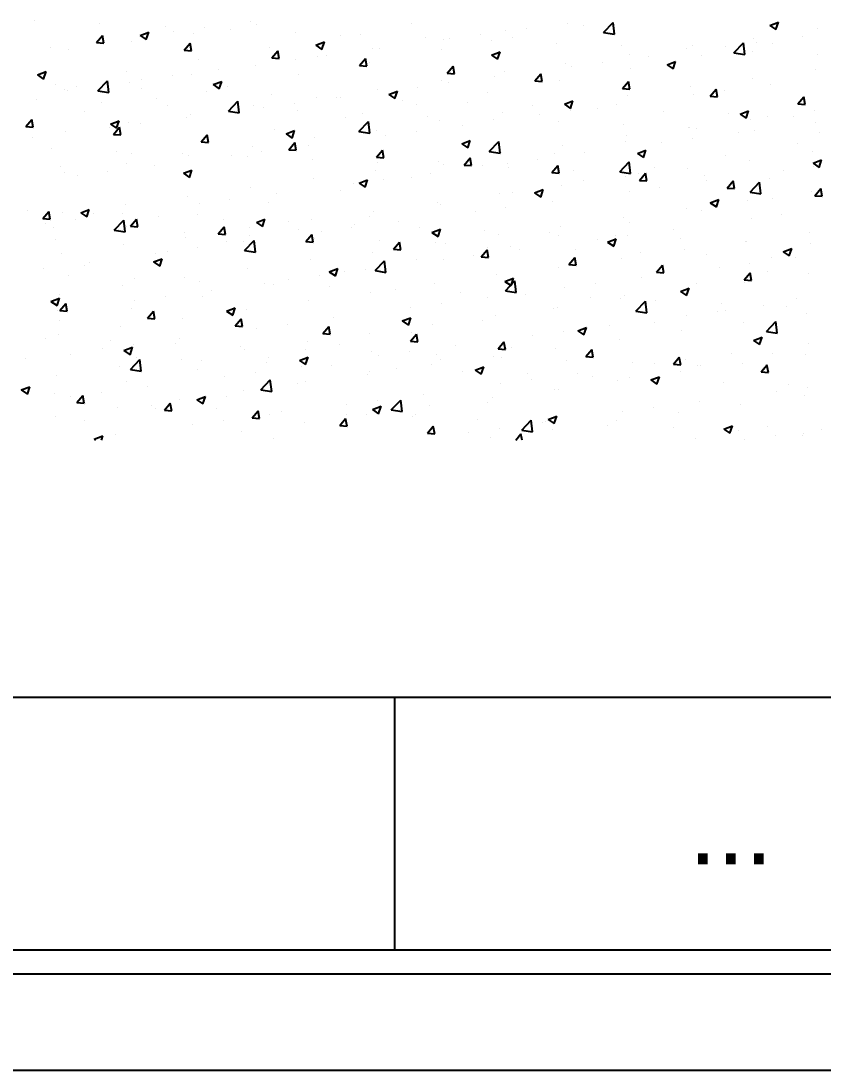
# Model space of a CAD drawing. Header units: millimetres. Extents: x 43168.9 to 43194.6, y -25545.1 to -25543.4.
# Drawn here: x 43181.2294 to 43181.3628, y -25544.97 to -25544.7956 of the extents above; entities that cross this region are included whole.
import ezdxf

# ---------------------------------------------------------------- set-up
doc = ezdxf.new("R2010")
doc.units = ezdxf.units.MM
doc.header["$LTSCALE"] = 200
doc.layers.add('pafta_sgh', color=11, linetype='Continuous')
doc.layers.add('tarama-zemin_sgh', color=197, linetype='Continuous')
doc.styles.add('antet', font='arial.ttf')

msp = doc.modelspace()

# ---------------------------------------------------------------- linework, layer by layer
at = {"layer": 'pafta_sgh'}
for p, q in [((43181.01588, -25544.908), (43185.37588, -25544.908)), ((43181.29154, -25544.908), (43181.29154, -25544.95)), ((43180.97588, -25544.95), (43185.33588, -25544.95)), ((43180.97188, -25544.954), (43185.33988, -25544.954)), ((43180.95588, -25544.97), (43185.35588, -25544.97))]:
    msp.add_line(p, q, dxfattribs=at)
at = {"layer": 'tarama-zemin_sgh'}
for p, q in [((43181.23167, -25544.7956), (43181.23167, -25544.7956)), ((43181.26759, -25544.79561), (43181.26759, -25544.79561)), ((43181.2944, -25544.79595), (43181.2944, -25544.79595)), ((43181.32027, -25544.79595), (43181.32027, -25544.79595)), ((43181.32627, -25544.79752), (43181.32785, -25544.79587)), ((43181.32807, -25544.7978), (43181.32785, -25544.79587)), ((43181.35391, -25544.79634), (43181.35534, -25544.79579)), ((43181.35492, -25544.79702), (43181.35534, -25544.7958)), ((43181.24252, -25544.79606), (43181.24252, -25544.79606)), ((43181.24923, -25544.79801), (43181.25066, -25544.79747)), ((43181.25024, -25544.79869), (43181.25066, -25544.79747)), ((43181.25336, -25544.79652), (43181.25336, -25544.79652)), ((43181.25481, -25544.79729), (43181.25481, -25544.79729)), ((43181.25802, -25544.79769), (43181.25802, -25544.79769)), ((43181.2599, -25544.79662), (43181.2599, -25544.79662)), ((43181.26421, -25544.79698), (43181.26421, -25544.79698)), ((43181.26857, -25544.79617), (43181.26857, -25544.79617)), ((43181.27506, -25544.79744), (43181.27506, -25544.79744)), ((43181.31001, -25544.79725), (43181.31001, -25544.79725)), ((43181.31348, -25544.79688), (43181.31348, -25544.79688)), ((43181.32297, -25544.79634), (43181.32297, -25544.79634)), ((43181.32627, -25544.79752), (43181.32807, -25544.7978)), ((43181.35391, -25544.79634), (43181.35492, -25544.79702)), ((43181.36183, -25544.79693), (43181.36183, -25544.79693)), ((43181.24198, -25544.79916), (43181.24296, -25544.79799)), ((43181.24198, -25544.79898), (43181.24198, -25544.79898)), ((43181.24198, -25544.79916), (43181.2432, -25544.79927)), ((43181.2432, -25544.79927), (43181.24296, -25544.79799)), ((43181.24775, -25544.79899), (43181.24775, -25544.79899)), ((43181.24923, -25544.79801), (43181.25024, -25544.79869)), ((43181.25656, -25544.80044), (43181.25754, -25544.79927)), ((43181.25777, -25544.80054), (43181.25754, -25544.79927)), ((43181.27843, -25544.79964), (43181.27986, -25544.79909)), ((43181.27945, -25544.80032), (43181.27986, -25544.79909)), ((43181.28255, -25544.79798), (43181.28255, -25544.79798)), ((43181.28591, -25544.79789), (43181.28591, -25544.79789)), ((43181.29675, -25544.79835), (43181.29675, -25544.79835)), ((43181.29958, -25544.79868), (43181.29958, -25544.79868)), ((43181.3007, -25544.79856), (43181.3007, -25544.79856)), ((43181.30578, -25544.79789), (43181.30578, -25544.79789)), ((43181.3076, -25544.79881), (43181.3076, -25544.79881)), ((43181.31112, -25544.79838), (43181.31112, -25544.79838)), ((43181.31845, -25544.79927), (43181.31845, -25544.79927)), ((43181.34795, -25544.80088), (43181.34954, -25544.79923)), ((43181.34976, -25544.80116), (43181.34953, -25544.79923)), ((43181.35128, -25544.79846), (43181.35128, -25544.79846)), ((43181.35167, -25544.79916), (43181.35167, -25544.79916)), ((43181.35443, -25544.79938), (43181.35443, -25544.79938)), ((43181.35937, -25544.79815), (43181.35937, -25544.79815)), ((43181.23428, -25544.8), (43181.23428, -25544.8)), ((43181.23732, -25544.80042), (43181.23732, -25544.80042)), ((43181.25656, -25544.80044), (43181.25777, -25544.80054)), ((43181.2707, -25544.80002), (43181.2707, -25544.80002)), ((43181.27113, -25544.80171), (43181.27211, -25544.80054)), ((43181.27235, -25544.80182), (43181.27211, -25544.80054)), ((43181.27843, -25544.79964), (43181.27945, -25544.80032)), ((43181.28786, -25544.80025), (43181.28786, -25544.80025)), ((43181.28902, -25544.8002), (43181.28902, -25544.8002)), ((43181.29927, -25544.80041), (43181.29927, -25544.80041)), ((43181.30764, -25544.80127), (43181.30906, -25544.80072)), ((43181.30865, -25544.80195), (43181.30906, -25544.80072)), ((43181.32929, -25544.79973), (43181.32929, -25544.79973)), ((43181.33058, -25544.80119), (43181.33058, -25544.80119)), ((43181.34014, -25544.80019), (43181.34014, -25544.80019)), ((43181.34101, -25544.79976), (43181.34101, -25544.79976)), ((43181.34658, -25544.79983), (43181.34658, -25544.79983)), ((43181.34795, -25544.80088), (43181.34976, -25544.80116)), ((43181.35099, -25544.80064), (43181.35099, -25544.80064)), ((43181.36184, -25544.8011), (43181.36184, -25544.8011)), ((43181.25885, -25544.80205), (43181.25885, -25544.80205)), ((43181.26833, -25544.80293), (43181.26833, -25544.80293)), ((43181.27113, -25544.80171), (43181.27235, -25544.80182)), ((43181.27508, -25544.80194), (43181.27508, -25544.80194)), ((43181.27876, -25544.8015), (43181.27876, -25544.8015)), ((43181.28017, -25544.80127), (43181.28017, -25544.80127)), ((43181.28571, -25544.80299), (43181.28669, -25544.80182)), ((43181.28571, -25544.80299), (43181.28692, -25544.80309)), ((43181.28692, -25544.80309), (43181.28669, -25544.80182)), ((43181.28742, -25544.80244), (43181.28742, -25544.80244)), ((43181.30764, -25544.80127), (43181.30865, -25544.80195)), ((43181.32003, -25544.80271), (43181.32003, -25544.80271)), ((43181.32605, -25544.80254), (43181.32605, -25544.80254)), ((43181.33375, -25544.80152), (43181.33375, -25544.80152)), ((43181.33684, -25544.80289), (43181.33826, -25544.80235)), ((43181.33684, -25544.8029), (43181.33785, -25544.80358)), ((43181.33785, -25544.80358), (43181.33826, -25544.80235)), ((43181.34258, -25544.80142), (43181.34258, -25544.80142)), ((43181.23216, -25544.80457), (43181.23358, -25544.80402)), ((43181.23216, -25544.80457), (43181.23317, -25544.80525)), ((43181.23317, -25544.80525), (43181.23358, -25544.80402)), ((43181.247, -25544.80408), (43181.247, -25544.80408)), ((43181.25455, -25544.80464), (43181.25455, -25544.80464)), ((43181.25777, -25544.80446), (43181.25777, -25544.80446)), ((43181.26225, -25544.80363), (43181.26225, -25544.80363)), ((43181.27557, -25544.80448), (43181.27557, -25544.80448)), ((43181.30028, -25544.80426), (43181.30126, -25544.80309)), ((43181.30028, -25544.80426), (43181.3015, -25544.80437)), ((43181.3015, -25544.80437), (43181.30126, -25544.80309)), ((43181.30976, -25544.80401), (43181.30976, -25544.80401)), ((43181.31486, -25544.80554), (43181.31584, -25544.80437)), ((43181.31607, -25544.80564), (43181.31584, -25544.80437)), ((43181.32097, -25544.80321), (43181.32097, -25544.80321)), ((43181.33073, -25544.80345), (43181.33073, -25544.80345)), ((43181.36158, -25544.8037), (43181.36158, -25544.8037)), ((43181.23515, -25544.80612), (43181.23515, -25544.80612)), ((43181.23856, -25544.80645), (43181.23856, -25544.80645)), ((43181.24221, -25544.80722), (43181.2438, -25544.80557)), ((43181.24402, -25544.8075), (43181.2438, -25544.80557)), ((43181.24751, -25544.80576), (43181.24751, -25544.80576)), ((43181.24947, -25544.80531), (43181.24947, -25544.80531)), ((43181.26136, -25544.80619), (43181.26278, -25544.80565)), ((43181.26136, -25544.80619), (43181.26237, -25544.80688)), ((43181.26237, -25544.80688), (43181.26278, -25544.80565)), ((43181.29933, -25544.80544), (43181.29933, -25544.80544)), ((43181.30044, -25544.80591), (43181.30044, -25544.80591)), ((43181.30813, -25544.8049), (43181.30813, -25544.8049)), ((43181.31486, -25544.80554), (43181.31607, -25544.80564)), ((43181.31888, -25544.80549), (43181.31888, -25544.80549)), ((43181.32943, -25544.80681), (43181.33041, -25544.80564)), ((43181.33065, -25544.80692), (43181.33041, -25544.80564)), ((43181.35103, -25544.80522), (43181.35103, -25544.80522)), ((43181.35402, -25544.80617), (43181.35402, -25544.80617)), ((43181.23663, -25544.807), (43181.23663, -25544.807)), ((43181.23707, -25544.80719), (43181.23707, -25544.80719)), ((43181.24221, -25544.80722), (43181.24402, -25544.8075)), ((43181.24941, -25544.8069), (43181.24941, -25544.8069)), ((43181.26025, -25544.80736), (43181.26025, -25544.80736)), ((43181.26372, -25544.80651), (43181.26372, -25544.80651)), ((43181.2711, -25544.80782), (43181.2711, -25544.80782)), ((43181.28877, -25544.80697), (43181.28877, -25544.80697)), ((43181.29056, -25544.80782), (43181.29199, -25544.80728)), ((43181.29056, -25544.80782), (43181.29157, -25544.8085)), ((43181.29157, -25544.8085), (43181.29199, -25544.80728)), ((43181.29535, -25544.80658), (43181.29535, -25544.80658)), ((43181.30703, -25544.80752), (43181.30703, -25544.80752)), ((43181.32943, -25544.80681), (43181.33065, -25544.80692)), ((43181.33033, -25544.80795), (43181.33033, -25544.80795)), ((43181.34077, -25544.80652), (43181.34077, -25544.80652)), ((43181.34124, -25544.80785), (43181.34124, -25544.80785)), ((43181.34401, -25544.80809), (43181.34499, -25544.80692)), ((43181.34401, -25544.80809), (43181.34522, -25544.80819)), ((43181.34522, -25544.80819), (43181.34499, -25544.80692)), ((43181.34632, -25544.80718), (43181.34632, -25544.80718)), ((43181.35858, -25544.80936), (43181.35956, -25544.80819)), ((43181.3598, -25544.80947), (43181.35956, -25544.8082)), ((43181.232, -25544.80872), (43181.232, -25544.80872)), ((43181.24284, -25544.80917), (43181.24284, -25544.80917)), ((43181.25187, -25544.80855), (43181.25187, -25544.80855)), ((43181.25369, -25544.80963), (43181.25369, -25544.80963)), ((43181.2639, -25544.81059), (43181.26548, -25544.80894)), ((43181.26571, -25544.81087), (43181.26548, -25544.80894)), ((43181.26808, -25544.8097), (43181.26808, -25544.8097)), ((43181.26974, -25544.80995), (43181.26974, -25544.80995)), ((43181.27482, -25544.80928), (43181.27482, -25544.80928)), ((43181.27851, -25544.80827), (43181.27851, -25544.80827)), ((43181.28195, -25544.80828), (43181.28195, -25544.80828)), ((43181.28252, -25544.80827), (43181.28252, -25544.80827)), ((43181.2928, -25544.80874), (43181.2928, -25544.80874)), ((43181.29518, -25544.80955), (43181.29518, -25544.80955)), ((43181.30364, -25544.80919), (43181.30364, -25544.80919)), ((43181.31449, -25544.80965), (43181.31449, -25544.80965)), ((43181.31977, -25544.80945), (43181.32119, -25544.8089)), ((43181.31977, -25544.80945), (43181.32078, -25544.81013)), ((43181.31978, -25544.80948), (43181.31978, -25544.80948)), ((43181.32078, -25544.81013), (43181.32119, -25544.8089)), ((43181.3284, -25544.80954), (43181.3284, -25544.80954)), ((43181.35858, -25544.80936), (43181.3598, -25544.80947)), ((43181.24002, -25544.81058), (43181.24002, -25544.81058)), ((43181.2569, -25544.81164), (43181.2569, -25544.81164)), ((43181.25752, -25544.81122), (43181.25752, -25544.81122)), ((43181.2639, -25544.81059), (43181.26571, -25544.81087)), ((43181.26454, -25544.81009), (43181.26454, -25544.81009)), ((43181.27539, -25544.81055), (43181.27539, -25544.81055)), ((43181.28333, -25544.81159), (43181.28333, -25544.81159)), ((43181.28623, -25544.81101), (43181.28623, -25544.81101)), ((43181.29708, -25544.81147), (43181.29708, -25544.81147)), ((43181.30951, -25544.81078), (43181.30951, -25544.81078)), ((43181.31562, -25544.81122), (43181.31562, -25544.81122)), ((43181.32071, -25544.81055), (43181.32071, -25544.81055)), ((43181.32534, -25544.81011), (43181.32534, -25544.81011)), ((43181.33619, -25544.81057), (43181.33619, -25544.81057)), ((43181.34703, -25544.81103), (43181.34703, -25544.81103)), ((43181.34897, -25544.81108), (43181.35039, -25544.81053)), ((43181.34897, -25544.81108), (43181.34998, -25544.81176)), ((43181.34998, -25544.81176), (43181.35039, -25544.81053)), ((43181.35359, -25544.81151), (43181.35359, -25544.81151)), ((43181.35788, -25544.81149), (43181.35788, -25544.81149)), ((43181.36134, -25544.81046), (43181.36134, -25544.81046)), ((43181.23023, -25544.81317), (43181.23121, -25544.812)), ((43181.23023, -25544.81317), (43181.23144, -25544.81328)), ((43181.23144, -25544.81328), (43181.23121, -25544.812)), ((43181.24412, -25544.81332), (43181.24412, -25544.81332)), ((43181.24429, -25544.81275), (43181.24571, -25544.8122)), ((43181.24429, -25544.81275), (43181.2453, -25544.81343)), ((43181.2448, -25544.81445), (43181.24578, -25544.81328)), ((43181.2453, -25544.81343), (43181.24571, -25544.8122)), ((43181.24602, -25544.81455), (43181.24578, -25544.81328)), ((43181.24726, -25544.81252), (43181.24726, -25544.81252)), ((43181.24921, -25544.81265), (43181.24921, -25544.81265)), ((43181.28559, -25544.81395), (43181.28717, -25544.8123)), ((43181.28739, -25544.81423), (43181.28717, -25544.8123)), ((43181.29908, -25544.81221), (43181.29908, -25544.81221)), ((43181.30279, -25544.81291), (43181.30279, -25544.81291)), ((43181.30793, -25544.81192), (43181.30793, -25544.81192)), ((43181.31878, -25544.81238), (43181.31878, -25544.81238)), ((43181.32962, -25544.81284), (43181.32962, -25544.81284)), ((43181.34047, -25544.8133), (43181.34047, -25544.8133)), ((43181.34052, -25544.81329), (43181.34052, -25544.81329)), ((43181.35078, -25544.81199), (43181.35078, -25544.81199)), ((43181.36151, -25544.81249), (43181.36151, -25544.81249)), ((43181.23129, -25544.81501), (43181.23129, -25544.81501)), ((43181.23683, -25544.81395), (43181.23683, -25544.81395)), ((43181.2448, -25544.81445), (43181.24602, -25544.81455)), ((43181.25938, -25544.81572), (43181.26036, -25544.81455)), ((43181.26059, -25544.81583), (43181.26036, -25544.81455)), ((43181.27148, -25544.81362), (43181.27148, -25544.81362)), ((43181.27349, -25544.81438), (43181.27491, -25544.81383)), ((43181.27349, -25544.81438), (43181.2745, -25544.81506)), ((43181.2745, -25544.81506), (43181.27491, -25544.81383)), ((43181.27826, -25544.81503), (43181.27826, -25544.81503)), ((43181.28559, -25544.81395), (43181.28739, -25544.81423)), ((43181.28853, -25544.81373), (43181.28853, -25544.81373)), ((43181.29001, -25544.81459), (43181.29001, -25544.81459)), ((43181.29509, -25544.81392), (43181.29509, -25544.81392)), ((43181.33009, -25544.81472), (43181.33009, -25544.81472)), ((43181.34098, -25544.81519), (43181.34098, -25544.81519)), ((43181.34174, -25544.81354), (43181.34174, -25544.81354)), ((43181.34867, -25544.81418), (43181.34867, -25544.81418)), ((43181.35132, -25544.81376), (43181.35132, -25544.81376)), ((43181.36216, -25544.81422), (43181.36216, -25544.81422)), ((43181.23452, -25544.81677), (43181.23452, -25544.81677)), ((43181.25938, -25544.81572), (43181.26059, -25544.81583)), ((43181.25963, -25544.81566), (43181.25963, -25544.81566)), ((43181.26783, -25544.81646), (43181.26783, -25544.81646)), ((43181.27395, -25544.817), (43181.27493, -25544.81583)), ((43181.27517, -25544.8171), (43181.27493, -25544.81583)), ((43181.27717, -25544.81628), (43181.27717, -25544.81628)), ((43181.30269, -25544.816), (43181.30412, -25544.81546)), ((43181.30269, -25544.816), (43181.3037, -25544.81668)), ((43181.3037, -25544.81668), (43181.30412, -25544.81546)), ((43181.30727, -25544.81731), (43181.30886, -25544.81566)), ((43181.30908, -25544.81759), (43181.30886, -25544.81566)), ((43181.31953, -25544.81624), (43181.31953, -25544.81624)), ((43181.32989, -25544.81558), (43181.32989, -25544.81558)), ((43181.33589, -25544.81586), (43181.33589, -25544.81586)), ((43181.35846, -25544.81597), (43181.35846, -25544.81597)), ((43181.24536, -25544.81723), (43181.24536, -25544.81723)), ((43181.24778, -25544.81769), (43181.24778, -25544.81769)), ((43181.25621, -25544.81769), (43181.25621, -25544.81769)), ((43181.25728, -25544.81799), (43181.25728, -25544.81799)), ((43181.26439, -25544.81797), (43181.26439, -25544.81797)), ((43181.26706, -25544.81815), (43181.26706, -25544.81815)), ((43181.26948, -25544.8173), (43181.26948, -25544.8173)), ((43181.27395, -25544.817), (43181.27517, -25544.8171)), ((43181.27791, -25544.81861), (43181.27791, -25544.81861)), ((43181.28853, -25544.81827), (43181.28951, -25544.8171)), ((43181.28853, -25544.81827), (43181.28974, -25544.81838)), ((43181.28974, -25544.81838), (43181.28951, -25544.8171)), ((43181.3031, -25544.81955), (43181.30408, -25544.81838)), ((43181.30432, -25544.81965), (43181.30408, -25544.81838)), ((43181.30727, -25544.81731), (43181.30908, -25544.81759)), ((43181.30927, -25544.81754), (43181.30927, -25544.81754)), ((43181.31536, -25544.81857), (43181.31536, -25544.81857)), ((43181.31804, -25544.81761), (43181.31804, -25544.81761)), ((43181.32306, -25544.81755), (43181.32306, -25544.81755)), ((43181.3319, -25544.81763), (43181.33332, -25544.81708)), ((43181.3319, -25544.81763), (43181.33291, -25544.81831)), ((43181.33291, -25544.81831), (43181.33332, -25544.81708)), ((43181.34661, -25544.818), (43181.34661, -25544.818)), ((43181.36109, -25544.81723), (43181.36109, -25544.81723)), ((43181.23593, -25544.81973), (43181.23593, -25544.81973)), ((43181.24701, -25544.81929), (43181.24701, -25544.81929)), ((43181.25156, -25544.81966), (43181.25156, -25544.81966)), ((43181.25642, -25544.82093), (43181.25784, -25544.82038)), ((43181.25743, -25544.82161), (43181.25784, -25544.82038)), ((43181.28875, -25544.81907), (43181.28875, -25544.81907)), ((43181.29883, -25544.81897), (43181.29883, -25544.81897)), ((43181.2996, -25544.81952), (43181.2996, -25544.81952)), ((43181.3031, -25544.81955), (43181.30432, -25544.81965)), ((43181.30619, -25544.81964), (43181.30619, -25544.81964)), ((43181.31028, -25544.81924), (43181.31028, -25544.81924)), ((43181.31045, -25544.81998), (43181.31045, -25544.81998)), ((43181.31768, -25544.82082), (43181.31866, -25544.81965)), ((43181.31889, -25544.82093), (43181.31866, -25544.81965)), ((43181.32896, -25544.82068), (43181.33054, -25544.81903)), ((43181.33077, -25544.82096), (43181.33054, -25544.81903)), ((43181.33476, -25544.82004), (43181.33476, -25544.82004)), ((43181.34027, -25544.82005), (43181.34027, -25544.82005)), ((43181.35054, -25544.81875), (43181.35054, -25544.81875)), ((43181.3611, -25544.81926), (43181.36252, -25544.81871)), ((43181.3611, -25544.81926), (43181.36211, -25544.81994)), ((43181.36125, -25544.81984), (43181.36125, -25544.81984)), ((43181.36211, -25544.81994), (43181.36252, -25544.81871)), ((43181.23658, -25544.82072), (43181.23658, -25544.82072)), ((43181.23877, -25544.82134), (43181.23877, -25544.82134)), ((43181.24386, -25544.82067), (43181.24386, -25544.82067)), ((43181.25642, -25544.82093), (43181.25743, -25544.82161)), ((43181.27802, -25544.8218), (43181.27802, -25544.8218)), ((43181.28562, -25544.82256), (43181.28704, -25544.82201)), ((43181.28663, -25544.82324), (43181.28704, -25544.82201)), ((43181.28828, -25544.8205), (43181.28828, -25544.8205)), ((43181.28975, -25544.82194), (43181.28975, -25544.82194)), ((43181.29434, -25544.82168), (43181.29434, -25544.82168)), ((43181.29744, -25544.82092), (43181.29744, -25544.82092)), ((43181.31768, -25544.82082), (43181.31889, -25544.82093)), ((43181.3213, -25544.82044), (43181.3213, -25544.82044)), ((43181.32291, -25544.82207), (43181.32291, -25544.82207)), ((43181.32896, -25544.82068), (43181.33077, -25544.82096)), ((43181.32984, -25544.82148), (43181.32984, -25544.82148)), ((43181.33214, -25544.8209), (43181.33214, -25544.8209)), ((43181.33225, -25544.8221), (43181.33323, -25544.82093)), ((43181.33225, -25544.8221), (43181.33347, -25544.8222)), ((43181.33347, -25544.8222), (43181.33323, -25544.82093)), ((43181.34299, -25544.82136), (43181.34299, -25544.82136)), ((43181.35384, -25544.82182), (43181.35384, -25544.82182)), ((43181.35616, -25544.8205), (43181.35616, -25544.8205)), ((43181.26758, -25544.82323), (43181.26758, -25544.82323)), ((43181.28249, -25544.82371), (43181.28249, -25544.82371)), ((43181.28466, -25544.82261), (43181.28466, -25544.82261)), ((43181.28562, -25544.82256), (43181.28663, -25544.82324)), ((43181.31482, -25544.82418), (43181.31625, -25544.82364)), ((43181.31583, -25544.82487), (43181.31624, -25544.82364)), ((43181.31928, -25544.82301), (43181.31928, -25544.82301)), ((43181.33055, -25544.82388), (43181.33055, -25544.82388)), ((43181.33563, -25544.82321), (43181.33563, -25544.82321)), ((43181.34333, -25544.82219), (43181.34333, -25544.82219)), ((43181.34683, -25544.82337), (43181.34781, -25544.8222)), ((43181.34683, -25544.82337), (43181.34804, -25544.82348)), ((43181.34804, -25544.82348), (43181.34781, -25544.8222)), ((43181.35065, -25544.82404), (43181.35223, -25544.82239)), ((43181.35245, -25544.82432), (43181.35223, -25544.82239)), ((43181.3614, -25544.82465), (43181.36238, -25544.82348)), ((43181.36262, -25544.82475), (43181.36238, -25544.82348)), ((43181.25703, -25544.82475), (43181.25703, -25544.82475)), ((43181.26413, -25544.82531), (43181.26413, -25544.82531)), ((43181.27183, -25544.8243), (43181.27183, -25544.8243)), ((43181.30902, -25544.82431), (43181.30902, -25544.82431)), ((43181.31106, -25544.82411), (43181.31106, -25544.82411)), ((43181.31482, -25544.82418), (43181.31583, -25544.82487)), ((43181.31771, -25544.82557), (43181.31771, -25544.82557)), ((43181.34402, -25544.82581), (43181.34545, -25544.82526)), ((43181.34504, -25544.82649), (43181.34545, -25544.82527)), ((43181.35029, -25544.82551), (43181.35029, -25544.82551)), ((43181.35065, -25544.82404), (43181.35245, -25544.82432)), ((43181.35437, -25544.82512), (43181.35437, -25544.82512)), ((43181.36084, -25544.82399), (43181.36084, -25544.82399)), ((43181.3614, -25544.82465), (43181.36262, -25544.82475)), ((43181.23056, -25544.82716), (43181.23056, -25544.82716)), ((43181.23305, -25544.82846), (43181.23403, -25544.82729)), ((43181.23426, -25544.82856), (43181.23403, -25544.82729)), ((43181.23934, -25544.82748), (43181.24077, -25544.82694)), ((43181.24035, -25544.82816), (43181.24077, -25544.82694)), ((43181.24677, -25544.82605), (43181.24677, -25544.82605)), ((43181.25904, -25544.82598), (43181.25904, -25544.82598)), ((43181.27064, -25544.82575), (43181.27064, -25544.82575)), ((43181.28803, -25544.82726), (43181.28803, -25544.82726)), ((43181.29859, -25544.82574), (43181.29859, -25544.82574)), ((43181.29921, -25544.82614), (43181.29921, -25544.82614)), ((43181.30493, -25544.82725), (43181.30493, -25544.82725)), ((43181.31002, -25544.82658), (43181.31002, -25544.82658)), ((43181.34002, -25544.82682), (43181.34002, -25544.82682)), ((43181.34252, -25544.82715), (43181.34252, -25544.82715)), ((43181.34402, -25544.82581), (43181.34504, -25544.82649)), ((43181.23305, -25544.82846), (43181.23426, -25544.82856)), ((43181.23633, -25544.82748), (43181.23633, -25544.82748)), ((43181.23852, -25544.82868), (43181.23852, -25544.82868)), ((43181.23934, -25544.82748), (43181.24035, -25544.82816)), ((43181.24141, -25544.82762), (43181.24141, -25544.82762)), ((43181.24491, -25544.83038), (43181.24649, -25544.82873)), ((43181.24621, -25544.82767), (43181.24621, -25544.82767)), ((43181.24672, -25544.83066), (43181.24649, -25544.82873)), ((43181.24762, -25544.82973), (43181.2486, -25544.82856)), ((43181.24884, -25544.82984), (43181.2486, -25544.82856)), ((43181.25225, -25544.82807), (43181.25225, -25544.82807)), ((43181.25879, -25544.82778), (43181.25879, -25544.82778)), ((43181.2631, -25544.82853), (43181.2631, -25544.82853)), ((43181.26855, -25544.82911), (43181.26997, -25544.82856)), ((43181.26855, -25544.82911), (43181.26956, -25544.82979)), ((43181.26956, -25544.82979), (43181.26997, -25544.82856)), ((43181.27395, -25544.82899), (43181.27395, -25544.82899)), ((43181.27777, -25544.82856), (43181.27777, -25544.82856)), ((43181.28736, -25544.82817), (43181.28736, -25544.82817)), ((43181.2921, -25544.82894), (43181.2921, -25544.82894)), ((43181.32959, -25544.82825), (43181.32959, -25544.82825)), ((43181.35082, -25544.82852), (43181.35082, -25544.82852)), ((43181.3559, -25544.82785), (43181.3559, -25544.82785)), ((43181.23343, -25544.82935), (43181.23343, -25544.82935)), ((43181.23484, -25544.82989), (43181.23484, -25544.82989)), ((43181.24491, -25544.83038), (43181.24672, -25544.83066)), ((43181.24569, -25544.83035), (43181.24569, -25544.83035)), ((43181.24694, -25544.82982), (43181.24694, -25544.82982)), ((43181.24762, -25544.82973), (43181.24884, -25544.82984)), ((43181.25654, -25544.8308), (43181.25654, -25544.8308)), ((43181.2622, -25544.83101), (43181.26318, -25544.82984)), ((43181.26341, -25544.83111), (43181.26318, -25544.82984)), ((43181.26734, -25544.82999), (43181.26734, -25544.82999)), ((43181.27551, -25544.83021), (43181.27551, -25544.83021)), ((43181.27931, -25544.83062), (43181.27931, -25544.83062)), ((43181.2844, -25544.82995), (43181.2844, -25544.82995)), ((43181.2848, -25544.82945), (43181.2848, -25544.82945)), ((43181.29564, -25544.82991), (43181.29564, -25544.82991)), ((43181.29775, -25544.83074), (43181.29917, -25544.83019)), ((43181.29775, -25544.83074), (43181.29876, -25544.83142)), ((43181.29876, -25544.83142), (43181.29917, -25544.83019)), ((43181.30649, -25544.83037), (43181.30649, -25544.83037)), ((43181.31734, -25544.83082), (43181.31734, -25544.83082)), ((43181.31904, -25544.82977), (43181.31904, -25544.82977)), ((43181.33067, -25544.82918), (43181.33067, -25544.82918)), ((43181.33798, -25544.83021), (43181.33798, -25544.83021)), ((43181.36059, -25544.83076), (43181.36059, -25544.83076)), ((43181.23509, -25544.83185), (43181.23509, -25544.83185)), ((43181.25678, -25544.83152), (43181.25678, -25544.83152)), ((43181.2622, -25544.83101), (43181.26341, -25544.83111)), ((43181.26366, -25544.83224), (43181.26366, -25544.83224)), ((43181.26648, -25544.83231), (43181.26648, -25544.83231)), ((43181.2666, -25544.83374), (43181.26818, -25544.8321)), ((43181.26739, -25544.83126), (43181.26739, -25544.83126)), ((43181.2684, -25544.83403), (43181.26818, -25544.8321)), ((43181.27677, -25544.83228), (43181.27775, -25544.83111)), ((43181.27677, -25544.83228), (43181.27799, -25544.83239)), ((43181.27799, -25544.83239), (43181.27775, -25544.83111)), ((43181.27823, -25544.83172), (43181.27823, -25544.83172)), ((43181.28908, -25544.83218), (43181.28908, -25544.83218)), ((43181.29135, -25544.83356), (43181.29233, -25544.83239)), ((43181.29256, -25544.83366), (43181.29233, -25544.83239)), ((43181.29834, -25544.8325), (43181.29834, -25544.8325)), ((43181.30877, -25544.83107), (43181.30877, -25544.83107)), ((43181.31882, -25544.83122), (43181.31882, -25544.83122)), ((43181.3252, -25544.83189), (43181.3252, -25544.83189)), ((43181.32695, -25544.83236), (43181.32837, -25544.83182)), ((43181.32695, -25544.83237), (43181.32796, -25544.83305)), ((43181.32796, -25544.83305), (43181.32837, -25544.83182)), ((43181.32819, -25544.83128), (43181.32819, -25544.83128)), ((43181.33029, -25544.83122), (43181.33029, -25544.83122)), ((43181.33903, -25544.83174), (43181.33903, -25544.83174)), ((43181.34988, -25544.8322), (43181.34988, -25544.8322)), ((43181.35004, -25544.83228), (43181.35004, -25544.83228)), ((43181.23609, -25544.83425), (43181.23609, -25544.83425)), ((43181.24652, -25544.83282), (43181.24652, -25544.83282)), ((43181.25181, -25544.83428), (43181.25181, -25544.83428)), ((43181.2537, -25544.83399), (43181.2537, -25544.83399)), ((43181.25879, -25544.83332), (43181.25879, -25544.83332)), ((43181.2666, -25544.83374), (43181.2684, -25544.83402)), ((43181.28779, -25544.83402), (43181.28779, -25544.83402)), ((43181.29135, -25544.83356), (43181.29256, -25544.83366)), ((43181.29993, -25544.83264), (43181.29993, -25544.83264)), ((43181.30592, -25544.83483), (43181.3069, -25544.83366)), ((43181.30714, -25544.83494), (43181.3069, -25544.83366)), ((43181.30697, -25544.83325), (43181.30697, -25544.83325)), ((43181.31078, -25544.83309), (43181.31078, -25544.83309)), ((43181.31237, -25544.83358), (43181.31237, -25544.83358)), ((43181.32162, -25544.83355), (43181.32162, -25544.83355)), ((43181.33247, -25544.83401), (43181.33247, -25544.83401)), ((43181.33978, -25544.83358), (43181.33978, -25544.83358)), ((43181.35615, -25544.83399), (43181.35758, -25544.83345)), ((43181.35615, -25544.83399), (43181.35716, -25544.83467)), ((43181.35716, -25544.83467), (43181.35758, -25544.83345)), ((43181.36073, -25544.83266), (43181.36073, -25544.83266)), ((43181.24087, -25544.83568), (43181.24087, -25544.83568)), ((43181.25147, -25544.83566), (43181.2529, -25544.83512)), ((43181.25147, -25544.83566), (43181.25248, -25544.83635)), ((43181.25248, -25544.83635), (43181.2529, -25544.83512)), ((43181.27752, -25544.83533), (43181.27752, -25544.83533)), ((43181.28828, -25544.83711), (43181.28986, -25544.83546)), ((43181.29009, -25544.83739), (43181.28986, -25544.83546)), ((43181.29512, -25544.83529), (43181.29512, -25544.83529)), ((43181.29958, -25544.83526), (43181.29958, -25544.83526)), ((43181.30467, -25544.83459), (43181.30467, -25544.83459)), ((43181.30592, -25544.83483), (43181.30714, -25544.83494)), ((43181.3205, -25544.83611), (43181.32148, -25544.83494)), ((43181.3205, -25544.83611), (43181.32171, -25544.83621)), ((43181.32171, -25544.83621), (43181.32148, -25544.83494)), ((43181.32934, -25544.83501), (43181.32934, -25544.83501)), ((43181.34332, -25544.83447), (43181.34332, -25544.83447)), ((43181.35056, -25544.83586), (43181.35056, -25544.83586)), ((43181.35416, -25544.83493), (43181.35416, -25544.83493)), ((43181.35825, -25544.83485), (43181.35825, -25544.83485)), ((43181.23317, -25544.8367), (43181.23317, -25544.8367)), ((43181.23996, -25544.83631), (43181.23996, -25544.83631)), ((43181.26709, -25544.83676), (43181.26709, -25544.83676)), ((43181.28068, -25544.83729), (43181.2821, -25544.83675)), ((43181.28068, -25544.83729), (43181.28169, -25544.83797)), ((43181.28169, -25544.83797), (43181.2821, -25544.83675)), ((43181.28327, -25544.83732), (43181.28327, -25544.83732)), ((43181.28675, -25544.83695), (43181.28675, -25544.83695)), ((43181.28828, -25544.83711), (43181.29009, -25544.83739)), ((43181.30853, -25544.83783), (43181.30853, -25544.83783)), ((43181.31879, -25544.83653), (43181.31879, -25544.83653)), ((43181.33507, -25544.83738), (43181.33605, -25544.83621)), ((43181.33507, -25544.83738), (43181.33629, -25544.83749)), ((43181.33629, -25544.83749), (43181.33605, -25544.83621)), ((43181.34547, -25544.83653), (43181.34547, -25544.83653)), ((43181.34965, -25544.83866), (43181.35063, -25544.83749)), ((43181.35086, -25544.83876), (43181.35063, -25544.83749)), ((43181.35353, -25544.83724), (43181.35353, -25544.83724)), ((43181.36035, -25544.83752), (43181.36035, -25544.83752)), ((43181.23736, -25544.83794), (43181.23736, -25544.83794)), ((43181.24627, -25544.83958), (43181.24627, -25544.83958)), ((43181.24821, -25544.8384), (43181.24821, -25544.8384)), ((43181.25654, -25544.83828), (43181.25654, -25544.83828)), ((43181.25906, -25544.83886), (43181.25906, -25544.83886)), ((43181.26991, -25544.83932), (43181.26991, -25544.83932)), ((43181.27142, -25544.83935), (43181.27142, -25544.83935)), ((43181.27397, -25544.83864), (43181.27397, -25544.83864)), ((43181.27906, -25544.83797), (43181.27906, -25544.83797)), ((43181.29809, -25544.83927), (43181.29809, -25544.83927)), ((43181.30988, -25544.83892), (43181.3113, -25544.83837)), ((43181.30988, -25544.83892), (43181.31089, -25544.8396)), ((43181.30997, -25544.84047), (43181.31155, -25544.83882)), ((43181.31089, -25544.8396), (43181.3113, -25544.83837)), ((43181.31177, -25544.84075), (43181.31155, -25544.83882)), ((43181.32494, -25544.83924), (43181.32494, -25544.83924)), ((43181.33264, -25544.83822), (43181.33264, -25544.83822)), ((43181.34168, -25544.83927), (43181.34168, -25544.83927)), ((43181.34965, -25544.83866), (43181.35086, -25544.83876)), ((43181.34979, -25544.83904), (43181.34979, -25544.83904)), ((43181.23584, -25544.84101), (43181.23584, -25544.84101)), ((43181.25344, -25544.84134), (43181.25344, -25544.84134)), ((43181.26114, -25544.84033), (43181.26114, -25544.84033)), ((43181.28075, -25544.83978), (43181.28075, -25544.83978)), ((43181.28754, -25544.84079), (43181.28754, -25544.84079)), ((43181.2916, -25544.84024), (43181.2916, -25544.84024)), ((43181.30245, -25544.84069), (43181.30245, -25544.84069)), ((43181.30997, -25544.84047), (43181.31177, -25544.84075)), ((43181.3133, -25544.84115), (43181.3133, -25544.84115)), ((43181.31986, -25544.83991), (43181.31986, -25544.83991)), ((43181.32983, -25544.84131), (43181.32983, -25544.84131)), ((43181.33908, -25544.84055), (43181.3405, -25544.84)), ((43181.33908, -25544.84055), (43181.34009, -25544.84123)), ((43181.33953, -25544.84034), (43181.33953, -25544.84034)), ((43181.34009, -25544.84123), (43181.3405, -25544.84)), ((43181.2344, -25544.84222), (43181.23582, -25544.84167)), ((43181.2344, -25544.84222), (43181.23541, -25544.8429)), ((43181.23541, -25544.8429), (43181.23582, -25544.84167)), ((43181.23587, -25544.84374), (43181.23685, -25544.84257)), ((43181.23708, -25544.84385), (43181.23685, -25544.84257)), ((43181.24835, -25544.84201), (43181.24835, -25544.84201)), ((43181.25957, -25544.84139), (43181.25957, -25544.84139)), ((43181.27728, -25544.84209), (43181.27728, -25544.84209)), ((43181.29933, -25544.84261), (43181.29933, -25544.84261)), ((43181.30702, -25544.8416), (43181.30702, -25544.8416)), ((43181.32414, -25544.84161), (43181.32414, -25544.84161)), ((43181.3291, -25544.84177), (43181.3291, -25544.84177)), ((43181.33165, -25544.84383), (43181.33324, -25544.84219)), ((43181.33346, -25544.84412), (43181.33324, -25544.84219)), ((43181.33499, -25544.84207), (43181.33499, -25544.84207)), ((43181.34584, -25544.84253), (43181.34584, -25544.84253)), ((43181.35291, -25544.84287), (43181.35291, -25544.84287)), ((43181.35668, -25544.84299), (43181.35668, -25544.84299)), ((43181.3584, -25544.8417), (43181.3584, -25544.8417)), ((43181.23552, -25544.8437), (43181.23552, -25544.8437)), ((43181.23587, -25544.84374), (43181.23708, -25544.84385)), ((43181.24772, -25544.84342), (43181.24772, -25544.84342)), ((43181.25044, -25544.84502), (43181.25142, -25544.84385)), ((43181.25166, -25544.84512), (43181.25142, -25544.84385)), ((43181.2636, -25544.84385), (43181.26503, -25544.8433)), ((43181.2636, -25544.84385), (43181.26461, -25544.84453)), ((43181.26461, -25544.84453), (43181.26503, -25544.8433)), ((43181.26684, -25544.84352), (43181.26684, -25544.84352)), ((43181.29424, -25544.84328), (43181.29424, -25544.84328)), ((43181.30828, -25544.8446), (43181.30828, -25544.8446)), ((43181.31798, -25544.84334), (43181.31798, -25544.84334)), ((43181.31854, -25544.8433), (43181.31854, -25544.8433)), ((43181.33165, -25544.84383), (43181.33346, -25544.84411)), ((43181.34013, -25544.84455), (43181.34013, -25544.84455)), ((43181.34521, -25544.84388), (43181.34521, -25544.84388)), ((43181.34655, -25544.84374), (43181.34655, -25544.84374)), ((43181.3601, -25544.84428), (43181.3601, -25544.84428)), ((43181.23587, -25544.84546), (43181.23587, -25544.84546)), ((43181.24602, -25544.84635), (43181.24602, -25544.84635)), ((43181.25044, -25544.84502), (43181.25166, -25544.84512)), ((43181.25629, -25544.84504), (43181.25629, -25544.84504)), ((43181.26502, -25544.84629), (43181.266, -25544.84512)), ((43181.26502, -25544.84629), (43181.26623, -25544.8464)), ((43181.26623, -25544.8464), (43181.266, -25544.84512)), ((43181.27371, -25544.84598), (43181.27371, -25544.84598)), ((43181.27959, -25544.84757), (43181.28057, -25544.8464)), ((43181.28081, -25544.84767), (43181.28057, -25544.8464)), ((43181.28141, -25544.84497), (43181.28141, -25544.84497)), ((43181.2928, -25544.84547), (43181.29423, -25544.84493)), ((43181.2928, -25544.84547), (43181.29382, -25544.84615)), ((43181.29382, -25544.84615), (43181.29423, -25544.84493)), ((43181.29785, -25544.84603), (43181.29785, -25544.84603)), ((43181.30613, -25544.84538), (43181.30613, -25544.84538)), ((43181.32201, -25544.8471), (43181.32343, -25544.84655)), ((43181.32302, -25544.84778), (43181.32343, -25544.84655)), ((43181.32729, -25544.84624), (43181.32729, -25544.84624)), ((43181.3347, -25544.84577), (43181.3347, -25544.84577)), ((43181.34955, -25544.84581), (43181.34955, -25544.84581)), ((43181.35334, -25544.8472), (43181.35492, -25544.84555)), ((43181.35515, -25544.84748), (43181.35492, -25544.84555)), ((43181.23341, -25544.84833), (43181.23341, -25544.84833)), ((43181.23559, -25544.84778), (43181.23559, -25544.84778)), ((43181.26862, -25544.84665), (43181.26862, -25544.84665)), ((43181.27959, -25544.84757), (43181.28081, -25544.84767)), ((43181.28729, -25544.84755), (43181.28729, -25544.84755)), ((43181.29417, -25544.84884), (43181.29515, -25544.84767)), ((43181.29428, -25544.84741), (43181.29428, -25544.84741)), ((43181.29538, -25544.84895), (43181.29515, -25544.84767)), ((43181.31451, -25544.84792), (43181.31451, -25544.84792)), ((43181.3196, -25544.84725), (43181.3196, -25544.84725)), ((43181.32201, -25544.8471), (43181.32302, -25544.84778)), ((43181.32285, -25544.8478), (43181.32285, -25544.8478)), ((43181.33928, -25544.84711), (43181.33928, -25544.84711)), ((43181.35121, -25544.84873), (43181.35263, -25544.84818)), ((43181.35222, -25544.84941), (43181.35263, -25544.84818)), ((43181.35334, -25544.8472), (43181.35515, -25544.84748)), ((43181.24301, -25544.85002), (43181.24301, -25544.85002)), ((43181.24426, -25544.84879), (43181.24426, -25544.84879)), ((43181.24653, -25544.8504), (43181.24795, -25544.84985)), ((43181.24754, -25544.85108), (43181.24795, -25544.84985)), ((43181.24809, -25544.84935), (43181.24809, -25544.84935)), ((43181.2551, -25544.84924), (43181.2551, -25544.84924)), ((43181.25579, -25544.84834), (43181.25579, -25544.84834)), ((43181.26595, -25544.8497), (43181.26595, -25544.8497)), ((43181.27703, -25544.84885), (43181.27703, -25544.84885)), ((43181.28243, -25544.84944), (43181.28243, -25544.84944)), ((43181.29417, -25544.84884), (43181.29538, -25544.84895)), ((43181.30168, -25544.84961), (43181.30168, -25544.84961)), ((43181.30874, -25544.85012), (43181.30972, -25544.84895)), ((43181.30996, -25544.85022), (43181.30972, -25544.84895)), ((43181.311, -25544.84984), (43181.311, -25544.84984)), ((43181.3183, -25544.85006), (43181.3183, -25544.85006)), ((43181.32885, -25544.84854), (43181.32885, -25544.84854)), ((43181.35121, -25544.84873), (43181.35222, -25544.84941)), ((43181.3604, -25544.84919), (43181.3604, -25544.84919)), ((43181.23017, -25544.85171), (43181.23017, -25544.85171)), ((43181.23769, -25544.85106), (43181.23769, -25544.85106)), ((43181.24653, -25544.8504), (43181.24754, -25544.85108)), ((43181.24854, -25544.85152), (43181.24854, -25544.85152)), ((43181.25604, -25544.85181), (43181.25604, -25544.85181)), ((43181.2666, -25544.85029), (43181.2666, -25544.85029)), ((43181.27058, -25544.85148), (43181.27058, -25544.85148)), ((43181.27573, -25544.85203), (43181.27715, -25544.85148)), ((43181.27674, -25544.85271), (43181.27715, -25544.85148)), ((43181.2768, -25544.85016), (43181.2768, -25544.85016)), ((43181.28764, -25544.85062), (43181.28764, -25544.85062)), ((43181.28889, -25544.85129), (43181.28889, -25544.85129)), ((43181.29398, -25544.85062), (43181.29398, -25544.85062)), ((43181.29849, -25544.85108), (43181.29849, -25544.85108)), ((43181.30803, -25544.85136), (43181.30803, -25544.85136)), ((43181.30874, -25544.85012), (43181.30996, -25544.85022)), ((43181.30934, -25544.85154), (43181.30934, -25544.85154)), ((43181.32332, -25544.85139), (43181.3243, -25544.85022)), ((43181.32332, -25544.85139), (43181.32453, -25544.8515)), ((43181.32453, -25544.8515), (43181.3243, -25544.85022)), ((43181.33789, -25544.85267), (43181.33887, -25544.8515)), ((43181.33911, -25544.85277), (43181.33887, -25544.8515)), ((43181.34756, -25544.85088), (43181.34756, -25544.85088)), ((43181.35431, -25544.85085), (43181.35431, -25544.85085)), ((43181.35985, -25544.85105), (43181.35985, -25544.85105)), ((43181.24578, -25544.85311), (43181.24578, -25544.85311)), ((43181.2476, -25544.85354), (43181.24919, -25544.85189)), ((43181.2476, -25544.85354), (43181.24941, -25544.85382)), ((43181.24941, -25544.85382), (43181.24919, -25544.85189)), ((43181.25873, -25544.85351), (43181.25873, -25544.85351)), ((43181.25939, -25544.85197), (43181.25939, -25544.85197)), ((43181.27023, -25544.85243), (43181.27023, -25544.85243)), ((43181.27573, -25544.85203), (43181.27674, -25544.85271)), ((43181.27606, -25544.85298), (43181.27606, -25544.85298)), ((43181.28108, -25544.85289), (43181.28108, -25544.85289)), ((43181.29193, -25544.85335), (43181.29193, -25544.85335)), ((43181.2976, -25544.85279), (43181.2976, -25544.85279)), ((43181.29915, -25544.85187), (43181.29915, -25544.85187)), ((43181.30493, -25544.85365), (43181.30636, -25544.85311)), ((43181.30594, -25544.85434), (43181.30636, -25544.85311)), ((43181.32019, -25544.85199), (43181.32019, -25544.85199)), ((43181.33103, -25544.85245), (43181.33103, -25544.85245)), ((43181.33478, -25544.85256), (43181.33478, -25544.85256)), ((43181.33789, -25544.85267), (43181.33911, -25544.85277)), ((43181.33987, -25544.85189), (43181.33987, -25544.85189)), ((43181.34188, -25544.85291), (43181.34188, -25544.85291)), ((43181.34246, -25544.85288), (43181.34246, -25544.85288)), ((43181.3493, -25544.85257), (43181.3493, -25544.85257)), ((43181.35247, -25544.85394), (43181.35345, -25544.85277)), ((43181.35273, -25544.85337), (43181.35273, -25544.85337)), ((43181.35368, -25544.85405), (43181.35344, -25544.85277)), ((43181.23534, -25544.85454), (43181.23534, -25544.85454)), ((43181.26328, -25544.85467), (43181.26328, -25544.85467)), ((43181.26836, -25544.854), (43181.26836, -25544.854)), ((43181.26929, -25544.8569), (43181.27087, -25544.85525)), ((43181.2711, -25544.85718), (43181.27087, -25544.85525)), ((43181.28705, -25544.85432), (43181.28705, -25544.85432)), ((43181.2873, -25544.85391), (43181.2873, -25544.85391)), ((43181.30278, -25544.85381), (43181.30278, -25544.85381)), ((43181.30493, -25544.85365), (43181.30594, -25544.85434)), ((43181.31362, -25544.85427), (43181.31362, -25544.85427)), ((43181.31425, -25544.85527), (43181.31425, -25544.85527)), ((43181.32195, -25544.85425), (43181.32195, -25544.85425)), ((43181.32447, -25544.85472), (43181.32447, -25544.85472)), ((43181.3286, -25544.8553), (43181.3286, -25544.8553)), ((43181.33061, -25544.85491), (43181.33061, -25544.85491)), ((43181.33414, -25544.85528), (43181.33556, -25544.85474)), ((43181.33414, -25544.85528), (43181.33515, -25544.85596)), ((43181.33515, -25544.85596), (43181.33556, -25544.85474)), ((43181.33532, -25544.85518), (43181.33532, -25544.85518)), ((43181.33904, -25544.85387), (43181.33904, -25544.85387)), ((43181.35247, -25544.85394), (43181.35368, -25544.85405)), ((43181.22946, -25544.85695), (43181.23088, -25544.85641)), ((43181.22946, -25544.85695), (43181.23047, -25544.85763)), ((43181.23047, -25544.85763), (43181.23088, -25544.85641)), ((43181.24688, -25544.85555), (43181.24688, -25544.85555)), ((43181.25044, -25544.85635), (43181.25044, -25544.85635)), ((43181.26635, -25544.85705), (43181.26635, -25544.85705)), ((43181.26929, -25544.8569), (43181.2711, -25544.85718)), ((43181.27545, -25544.85594), (43181.27545, -25544.85594)), ((43181.27678, -25544.85562), (43181.27678, -25544.85562)), ((43181.30916, -25544.85594), (43181.30916, -25544.85594)), ((43181.31805, -25544.85683), (43181.31805, -25544.85683)), ((43181.31876, -25544.85695), (43181.31876, -25544.85695)), ((43181.34616, -25544.85564), (43181.34616, -25544.85564)), ((43181.35701, -25544.8561), (43181.35701, -25544.8561)), ((43181.36014, -25544.85653), (43181.36014, -25544.85653)), ((43181.23503, -25544.85758), (43181.23503, -25544.85758)), ((43181.23766, -25544.85804), (43181.23766, -25544.85804)), ((43181.23869, -25544.85902), (43181.23967, -25544.85786)), ((43181.2399, -25544.85913), (43181.23967, -25544.85786)), ((43181.24275, -25544.85737), (43181.24275, -25544.85737)), ((43181.25579, -25544.85857), (43181.25579, -25544.85857)), ((43181.25866, -25544.85858), (43181.26008, -25544.85803)), ((43181.25866, -25544.85858), (43181.25967, -25544.85926)), ((43181.25967, -25544.85926), (43181.26008, -25544.85803)), ((43181.2636, -25544.85797), (43181.2636, -25544.85797)), ((43181.28864, -25544.85864), (43181.28864, -25544.85864)), ((43181.29098, -25544.86027), (43181.29256, -25544.85862)), ((43181.29278, -25544.86055), (43181.29256, -25544.85862)), ((43181.29633, -25544.85762), (43181.29633, -25544.85762)), ((43181.30779, -25544.85813), (43181.30779, -25544.85813)), ((43181.35505, -25544.8572), (43181.35505, -25544.8572)), ((43181.35961, -25544.85781), (43181.35961, -25544.85781)), ((43181.23869, -25544.85902), (43181.2399, -25544.85913)), ((43181.24021, -25544.85912), (43181.24021, -25544.85912)), ((43181.24553, -25544.85987), (43181.24553, -25544.85987)), ((43181.25106, -25544.85957), (43181.25106, -25544.85957)), ((43181.25175, -25544.86001), (43181.25175, -25544.86001)), ((43181.25326, -25544.8603), (43181.25424, -25544.85913)), ((43181.25326, -25544.8603), (43181.25448, -25544.86041)), ((43181.25448, -25544.86041), (43181.25424, -25544.85913)), ((43181.26191, -25544.86003), (43181.26191, -25544.86003)), ((43181.26784, -25544.86157), (43181.26882, -25544.86041)), ((43181.26905, -25544.86168), (43181.26882, -25544.86041)), ((43181.27275, -25544.86049), (43181.27275, -25544.86049)), ((43181.28355, -25544.85931), (43181.28355, -25544.85931)), ((43181.28786, -25544.86021), (43181.28928, -25544.85966)), ((43181.28786, -25544.86021), (43181.28887, -25544.86089)), ((43181.28887, -25544.86089), (43181.28928, -25544.85966)), ((43181.29098, -25544.86027), (43181.29278, -25544.86055)), ((43181.29735, -25544.85956), (43181.29735, -25544.85956)), ((43181.30691, -25544.85898), (43181.30691, -25544.85898)), ((43181.33452, -25544.85991), (43181.33452, -25544.85991)), ((43181.34222, -25544.85889), (43181.34222, -25544.85889)), ((43181.34905, -25544.85934), (43181.34905, -25544.85934)), ((43181.2351, -25544.8613), (43181.2351, -25544.8613)), ((43181.2399, -25544.86204), (43181.2399, -25544.86204)), ((43181.26302, -25544.86201), (43181.26302, -25544.86201)), ((43181.26784, -25544.86157), (43181.26905, -25544.86168)), ((43181.27072, -25544.861), (43181.27072, -25544.861)), ((43181.28241, -25544.86285), (43181.28339, -25544.86168)), ((43181.28363, -25544.86296), (43181.28339, -25544.86168)), ((43181.2836, -25544.86095), (43181.2836, -25544.86095)), ((43181.2868, -25544.86108), (43181.2868, -25544.86108)), ((43181.29445, -25544.86141), (43181.29445, -25544.86141)), ((43181.29506, -25544.86102), (43181.29506, -25544.86102)), ((43181.3053, -25544.86187), (43181.3053, -25544.86187)), ((43181.31266, -25544.86363), (43181.31424, -25544.86198)), ((43181.31447, -25544.86391), (43181.31424, -25544.86198)), ((43181.3166, -25544.86227), (43181.3166, -25544.86227)), ((43181.31706, -25544.86184), (43181.31849, -25544.86129)), ((43181.31706, -25544.86184), (43181.31807, -25544.86252)), ((43181.31807, -25544.86252), (43181.31849, -25544.86129)), ((43181.32836, -25544.86207), (43181.32836, -25544.86207)), ((43181.32943, -25544.86058), (43181.32943, -25544.86058)), ((43181.33879, -25544.86064), (43181.33879, -25544.86064)), ((43181.25793, -25544.86268), (43181.25793, -25544.86268)), ((43181.2661, -25544.86381), (43181.2661, -25544.86381)), ((43181.27653, -25544.86238), (43181.27653, -25544.86238)), ((43181.28241, -25544.86285), (43181.28363, -25544.86296)), ((43181.28321, -25544.86305), (43181.28321, -25544.86305)), ((43181.29699, -25544.86412), (43181.29797, -25544.86296)), ((43181.2982, -25544.86423), (43181.29797, -25544.86296)), ((43181.30382, -25544.86395), (43181.30382, -25544.86395)), ((43181.30891, -25544.86328), (43181.30891, -25544.86328)), ((43181.31266, -25544.86363), (43181.31447, -25544.86391)), ((43181.31614, -25544.86232), (43181.31614, -25544.86232)), ((43181.3178, -25544.86359), (43181.3178, -25544.86359)), ((43181.32699, -25544.86278), (43181.32699, -25544.86278)), ((43181.33784, -25544.86324), (43181.33784, -25544.86324)), ((43181.34627, -25544.86346), (43181.34769, -25544.86292)), ((43181.34627, -25544.86346), (43181.34728, -25544.86414)), ((43181.34728, -25544.86414), (43181.34769, -25544.86292)), ((43181.34868, -25544.8637), (43181.34868, -25544.8637)), ((43181.35347, -25544.86297), (43181.35347, -25544.86297)), ((43181.36249, -25544.86354), (43181.36249, -25544.86354)), ((43181.24158, -25544.86513), (43181.24301, -25544.86459)), ((43181.24158, -25544.86513), (43181.24179, -25544.86527)), ((43181.24278, -25544.86527), (43181.24301, -25544.86459)), ((43181.2451, -25544.86437), (43181.2451, -25544.86437)), ((43181.27136, -25544.86509), (43181.27136, -25544.86509)), ((43181.29699, -25544.86412), (43181.2982, -25544.86423)), ((43181.30754, -25544.86489), (43181.30754, -25544.86489)), ((43181.31167, -25544.86527), (43181.31254, -25544.86423)), ((43181.31273, -25544.86527), (43181.31254, -25544.86423)), ((43181.34162, -25544.865), (43181.34162, -25544.865)), ((43181.3497, -25544.86522), (43181.3497, -25544.86522)), ((43181.35479, -25544.86455), (43181.35479, -25544.86455)), ((43181.35936, -25544.86458), (43181.35936, -25544.86458)), ((43181.35953, -25544.86416), (43181.35953, -25544.86416))]:
    msp.add_line(p, q, dxfattribs=at)

# ---------------------------------------------------------------- texts
at = {"layer": 'pafta_sgh', "style": 'antet'}
msp.add_text('...', height=0.012, dxfattribs=at).set_placement((43181.34047, -25544.93582))

doc.saveas('drawing.dxf')
